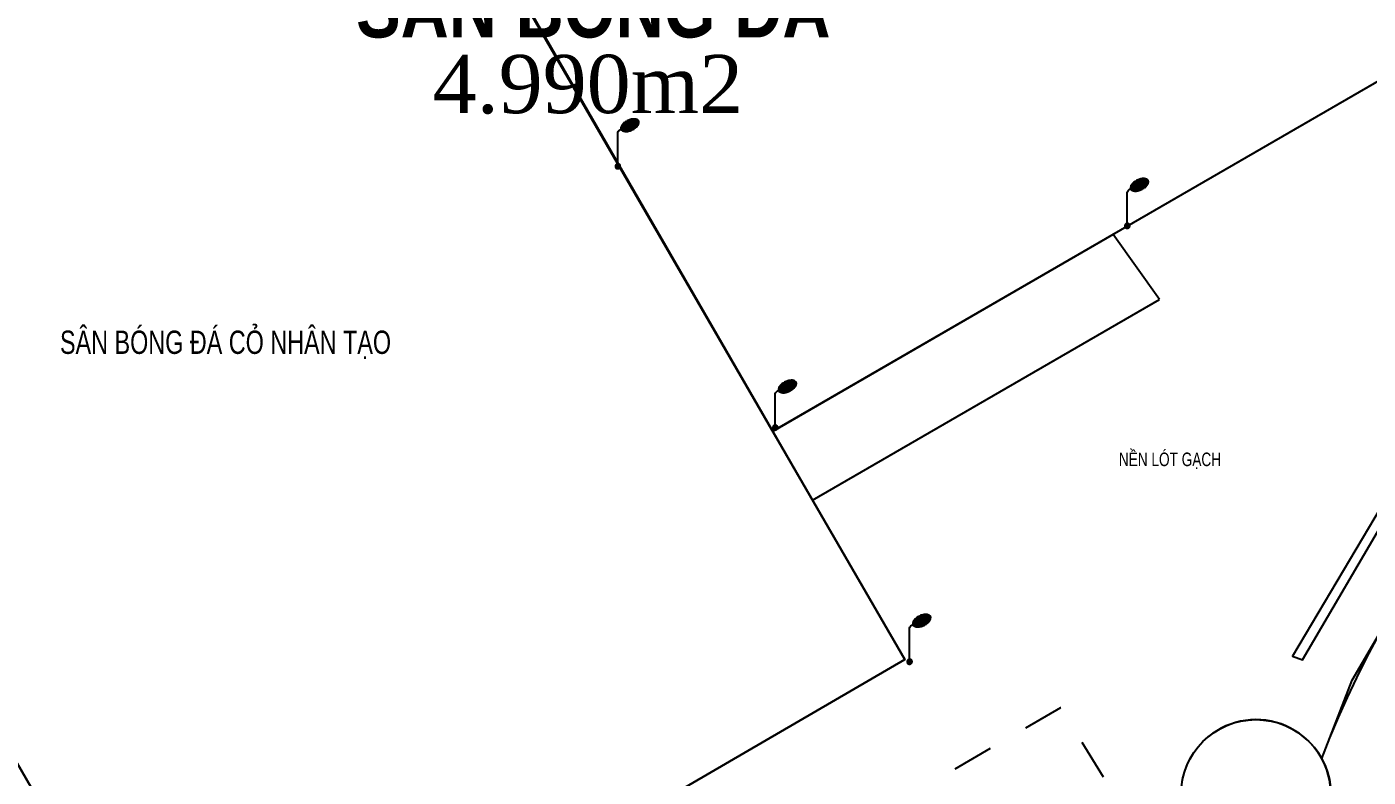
# Model space of a CAD drawing. Header units: millimetres. Extents: x 100 to 288, y -65 to 177.
# Drawn here: x 132.053 to 135.342, y 160.987 to 162.828 of the extents above; entities that cross this region are included whole.
import ezdxf

# ---------------------------------------------------------------- set-up
doc = ezdxf.new("R2010")
doc.units = ezdxf.units.MM
doc.header["$LTSCALE"] = 0.3
doc.header["$MEASUREMENT"] = 0
doc.linetypes.add('DASHDOTX2', pattern=[2, 1, -0.5, 0, -0.5])
doc.linetypes.add('DASHED2', pattern=[0.375, 0.25, -0.125])
doc.layers.add('HATCH1', color=8, linetype='CONTINUOUS')
doc.layers.add('Ky hieu', color=7, linetype='CONTINUOUS')
doc.styles.add('DIM', font='VAVON.TTF')
doc.linetypes.add('FENCELINE2', pattern='A,0.25,-0.1,[132,ltypeshp.shx,S=0.1,R=0,X=-0.1,Y=0],-0.1,1', length=1.45)

# ---------------------------------------------------------------- blocks, each defined once
blk = doc.blocks.new('Cot den')
at = {"layer": 'Ky hieu', "color": 5, "linetype": 'Continuous'}
for p, q in [((474185.965, 1112245.026), (474185.991, 1112245.093)), ((474185.965, 1112242.67), (474185.965, 1112245.026)), ((474185.991, 1112245.093), (474186.045, 1112245.174)), ((474186.045, 1112245.174), (474186.126, 1112245.228)), ((474186.126, 1112245.228), (474186.193, 1112245.255))]:
    blk.add_line(p, q, dxfattribs=at)
mesh = blk.add_polyface(dxfattribs=at)
corners = [(474186.293, 1112245.159), (474186.24, 1112245.199), (474186.324, 1112245.147), (474186.222, 1112245.225), (474186.388, 1112245.122), (474186.202, 1112245.255), (474186.426, 1112245.115), (474186.192, 1112245.289), (474186.489, 1112245.105), (474186.184, 1112245.319), (474186.528, 1112245.105), (474186.186, 1112245.362), (474186.599, 1112245.106), (474186.187, 1112245.386), (474186.631, 1112245.111), (474186.204, 1112245.434), (474186.707, 1112245.122), (474186.22, 1112245.483), (474186.772, 1112245.14), (474186.246, 1112245.526), (474186.839, 1112245.159), (474186.272, 1112245.571), (474186.898, 1112245.183), (474186.31, 1112245.616), (474186.965, 1112245.21), (474186.343, 1112245.654), (474187.016, 1112245.237), (474186.397, 1112245.701), (474187.086, 1112245.274), (474186.425, 1112245.727), (474187.119, 1112245.297), (474186.505, 1112245.781), (474187.199, 1112245.351), (474186.538, 1112245.804), (474187.227, 1112245.377), (474186.608, 1112245.841), (474187.281, 1112245.424), (474186.658, 1112245.868), (474187.313, 1112245.462), (474186.726, 1112245.896), (474187.352, 1112245.507), (474186.785, 1112245.919), (474187.378, 1112245.552), (474186.851, 1112245.938), (474187.404, 1112245.595), (474186.917, 1112245.956), (474187.42, 1112245.644), (474186.993, 1112245.967), (474187.436, 1112245.692), (474187.025, 1112245.972), (474187.438, 1112245.716), (474187.095, 1112245.973), (474187.44, 1112245.759), (474187.135, 1112245.973), (474187.432, 1112245.789), (474187.422, 1112245.824), (474187.197, 1112245.963), (474187.422, 1112245.824), (474187.401, 1112245.854), (474187.235, 1112245.956), (474187.384, 1112245.879), (474187.3, 1112245.931), (474187.331, 1112245.919)]
mesh.append_faces([[corners[k] for k in face] for face in [(0, 0, 2, 1), (1, 2, 4, 3), (3, 4, 6, 5), (5, 6, 8, 7), (7, 8, 10, 9), (9, 10, 12, 11), (11, 12, 14, 13), (13, 14, 16, 15), (15, 16, 18, 17), (17, 18, 20, 19), (19, 20, 22, 21), (21, 22, 24, 23), (23, 24, 26, 25), (25, 26, 28, 27), (27, 28, 30, 29), (29, 30, 32, 31), (31, 32, 34, 33), (33, 34, 36, 35), (35, 36, 38, 37), (37, 38, 40, 39), (39, 40, 42, 41), (41, 42, 44, 43), (43, 44, 46, 45), (45, 46, 48, 47), (47, 48, 50, 49), (49, 50, 52, 51), (51, 52, 54, 53), (53, 54, 57, 56), (56, 55, 58, 59), (59, 58, 60, 61), (61, 60, 62, 62)]], dxfattribs={"vtx0": -1, "vtx2": -1, "color": 5})
mesh = blk.add_polyface(dxfattribs=at)
corners = [(474185.872, 1112242.529), (474185.856, 1112242.542), (474185.903, 1112242.513), (474185.846, 1112242.551), (474185.909, 1112242.511), (474185.832, 1112242.567), (474185.934, 1112242.504), (474185.824, 1112242.577), (474185.943, 1112242.503), (474185.815, 1112242.594), (474185.965, 1112242.501), (474185.808, 1112242.608), (474185.978, 1112242.502), (474185.804, 1112242.623), (474185.995, 1112242.504), (474185.799, 1112242.639), (474186.01, 1112242.508), (474185.798, 1112242.655), (474186.026, 1112242.513), (474185.796, 1112242.67), (474186.039, 1112242.519), (474185.796, 1112242.67), (474186.057, 1112242.529), (474185.798, 1112242.689), (474186.065, 1112242.535), (474185.799, 1112242.7), (474186.084, 1112242.551), (474185.806, 1112242.723), (474186.089, 1112242.557), (474185.808, 1112242.732), (474186.105, 1112242.577), (474185.82, 1112242.754), (474186.109, 1112242.585), (474185.824, 1112242.762), (474186.121, 1112242.608), (474185.84, 1112242.782), (474186.123, 1112242.616), (474185.846, 1112242.789), (474186.13, 1112242.639), (474185.864, 1112242.804), (474186.131, 1112242.65), (474185.872, 1112242.81), (474186.133, 1112242.67), (474185.89, 1112242.82), (474186.131, 1112242.684), (474185.903, 1112242.826), (474186.13, 1112242.7), (474185.919, 1112242.831), (474186.125, 1112242.716), (474185.934, 1112242.835), (474186.121, 1112242.732), (474185.951, 1112242.837), (474186.114, 1112242.745), (474185.965, 1112242.838), (474186.105, 1112242.762), (474185.986, 1112242.836), (474186.097, 1112242.772), (474185.995, 1112242.835), (474186.084, 1112242.789), (474186.02, 1112242.828), (474186.073, 1112242.797), (474186.026, 1112242.826), (474186.057, 1112242.81)]
mesh.append_faces([[corners[k] for k in face] for face in [(0, 0, 2, 1), (1, 2, 4, 3), (3, 4, 6, 5), (5, 6, 8, 7), (7, 8, 10, 9), (9, 10, 12, 11), (11, 12, 14, 13), (13, 14, 16, 15), (15, 16, 18, 17), (17, 18, 20, 19), (21, 20, 22, 23), (23, 22, 24, 25), (25, 24, 26, 27), (27, 26, 28, 29), (29, 28, 30, 31), (31, 30, 32, 33), (33, 32, 34, 35), (35, 34, 36, 37), (37, 36, 38, 39), (39, 38, 40, 41), (41, 40, 42, 43), (43, 42, 44, 45), (45, 44, 46, 47), (47, 46, 48, 49), (49, 48, 50, 51), (51, 50, 52, 53), (53, 52, 54, 55), (55, 54, 56, 57), (57, 56, 58, 59), (59, 58, 60, 61), (61, 60, 62, 62)]], dxfattribs={"vtx0": -1, "vtx2": -1, "color": 5})

msp = doc.modelspace()

# ---------------------------------------------------------------- linework, layer by layer
at = {"layer": 'HATCH1', "linetype": 'FENCELINE2'}
for points in [[(135.63441, 162.84947), (133.88225, 161.83534), (132.80584, 163.69441), (132.47602, 164.27318), (133.35477, 164.77617), (134.25979, 165.26423), (135.63441, 162.84947)], [(132.46595, 160.26303), (134.20619, 161.27512), (132.81143, 163.68477), (131.06428, 162.69217), (132.46595, 160.26303)]]:
    msp.add_lwpolyline(points, dxfattribs=at)
at = {"layer": 'HATCH1', "ltscale": 5}
for points in [[(132.47602, 164.27318), (133.35477, 164.77617), (134.25979, 165.26423), (135.63441, 162.84947), (133.88225, 161.83534)], [(131.06428, 162.69217), (132.81143, 163.68477), (134.20619, 161.27512), (132.46595, 160.26303), (131.06428, 162.69217)]]:
    msp.add_lwpolyline(points, close=True, dxfattribs=at)
at = {"layer": 'HATCH1'}
for points in [[(137.81485, 162.82656), (137.07805, 162.72905), (136.54966, 162.59705), (135.94736, 162.30161), (135.6558, 162.03217), (135.3741, 161.65002), (135.15647, 161.2835), (135.18128, 161.27447), (135.39326, 161.63589), (135.67362, 162.01622), (135.96097, 162.28177), (136.55788, 162.57456), (137.08251, 162.70562), (137.81798, 162.80296), (137.81485, 162.82656)], [(134.83065, 162.15914), (134.71711, 162.31855), (133.88201, 161.83517), (133.97962, 161.66654), (134.83065, 162.15914)]]:
    msp.add_lwpolyline(points, dxfattribs=at)
at = {"layer": 'HATCH1', "ltscale": 5}
msp.add_lwpolyline([(135.22824, 161.03237, -0.3366365), (137.89393, 162.6766, -1.1827106)], format="xyb", dxfattribs=at)
at = {"layer": 'HATCH1', "linetype": 'Continuous', "ltscale": 0.7}
msp.add_lwpolyline([(135.22824, 161.03237), (135.30255, 161.22446), (135.43, 161.44176), (135.58467, 161.63582), (135.7549, 161.86545), (135.94618, 162.06158), (136.16126, 162.23186), (136.38634, 162.36142), (136.6371, 162.47189), (136.90511, 162.54698), (137.19636, 162.58484), (137.53592, 162.63426), (137.53592, 162.63426), (137.78717, 162.68309), (137.89393, 162.6766)], dxfattribs=at)
at = {"layer": 'HATCH1', "linetype": 'DASHED2'}
msp.add_lwpolyline([(135.21942, 160.13614), (134.58803, 161.1571), (133.77893, 160.68655), (134.1994, 159.96357), (134.39997, 159.64312), (135.21942, 160.13614)], dxfattribs=at)
at = {"layer": 'HATCH1', "ltscale": 5, "elevation": 0.24546}
for points in [[(135.15993, 160.78532, 1.0836009), (134.9501, 161.08573, 5.0499224)], [(135.15993, 160.78532, -0.922849), (134.9501, 161.08573, -5.0499224)]]:
    msp.add_lwpolyline(points, format="xyb", dxfattribs=at)
at = {"layer": 'HATCH1', "linetype": 'Continuous', "ltscale": 0.7}
msp.add_circle((135.06709, 160.94396, 0.24546), 0.18381, dxfattribs=at)
msp.add_circle((135.06709, 160.94396, 0.24546), 0.18381, dxfattribs=at)
msp.add_circle((135.06709, 160.94396, 0.24546), 0.18381, dxfattribs=at)

# ---------------------------------------------------------------- block references
at = {"layer": 'HATCH1', "xscale": 0.03504980631987564, "yscale": 0.03504980634066435, "zscale": 0.03504980631806899}
for p in [(-16486.62424, -38821.40441), (-16485.37475, -38821.55065), (-16486.23803, -38822.04556), (-16485.90862, -38822.62022)]:
    msp.add_blockref('Cot den', p, dxfattribs=at)

# ---------------------------------------------------------------- texts
at = {"layer": 'HATCH1', "style": 'DIM', "width": 0.75}
for s, height, p in [('SAÂN BOÙNG ÑAÙ COÛ NHAÂN TAÏO', 0.0571431, (132.13394, 162.02528)), ('NEÀN LOÙT GAÏCH', 0.0333335, (134.73073, 161.7498))]:
    msp.add_text(s, height=height, dxfattribs=at).set_placement(p)
at = {"layer": 'HATCH1', "linetype": 'DASHDOTX2', "char_height": 0.1428578, "width": 3.2960884, "attachment_point": 2}
for s, insert in [('{\\fVNI-Helve-Condense|b1|i0|c0|p2;SAÂN BOÙNG ÑAÙ}', (133.44187, 162.94455)), ('{\\fTimes New Roman|b0|i0|c0|p18;4.990m2}', (133.42874, 162.75903))]:
    msp.add_mtext(s, dxfattribs=dict(at, insert=insert))

doc.saveas('drawing.dxf')
